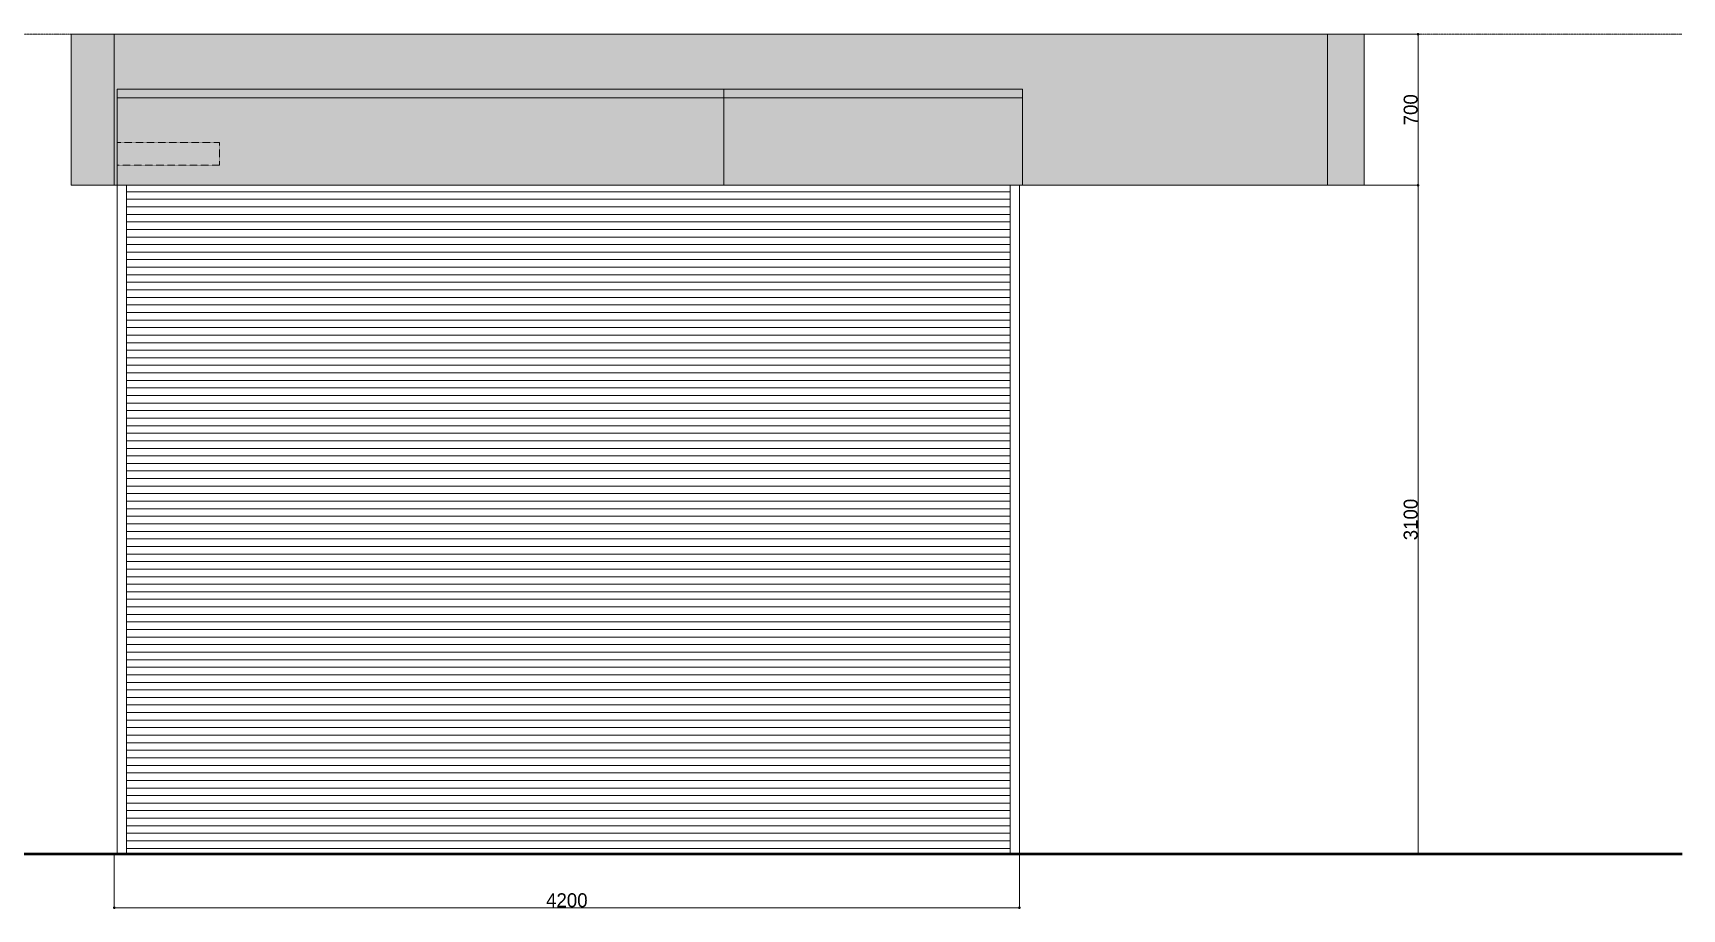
# Model space of a CAD drawing. Header units: millimetres. Extents: x -376000 to 292178, y -193032 to 188048.
# Drawn here: x -223160 to -215507, y 99689 to 103751 of the extents above; entities that cross this region are included whole.
import ezdxf

# ---------------------------------------------------------------- set-up
doc = ezdxf.new("R2010")
doc.units = ezdxf.units.MM
doc.header["$PDMODE"] = 1
doc.header["$PDSIZE"] = -2
doc.linetypes.add('HIDDEN', pattern=[0.762, 0.508, -0.254])
doc.linetypes.add('ラインタイプ-6', pattern=[5.291531, 3.175, -1.058062, 0.352704, -0.705764])
doc.layers.add('06一点鎖線', color=7, linetype='ラインタイプ-6', lineweight=9, true_color=0x9999ff)
for name, color, linetype, lineweight in [('_平面図（新設） (2D)', 7, 'Continuous', 5), ('一般', 7, 'Continuous', 5), ('寸法', 7, 'Continuous', 5)]:
    doc.layers.add(name, color=color, linetype=linetype, lineweight=lineweight)
doc.styles.add('Hiragino Kaku Gothic Pro W3', font='', dxfattribs={"bigfont": 'Hiragino Kaku Gothic Pro W3'})
doc.styles.add('Hiragino Sans W3', font='', dxfattribs={"bigfont": 'Hiragino Sans W3'})
doc.styles.get('Hiragino Kaku Gothic Pro W3').set_extended_font_data('Hiragino Kaku Gothic Pro W3')
doc.styles.get('Hiragino Sans W3').set_extended_font_data('Hiragino Sans W3')
doc.dimstyles.new('建具表寸法', dxfattribs={"dimtxt": 161.781684, "dimasz": 0.199988, "dimexe": 0, "dimexo": 0.3, "dimgap": 0.005, "dimtad": 1, "dimdsep": 46, "dimtxsty": 'Hiragino Sans W3', "dimblk": 'DOT', "dimblk1": 'DOT', "dimblk2": 'DOT', "dimcen": 0, "dimazin": 0, "dimtfac": 1, "dimtix": 1, "dimtmove": 0, "dimatfit": 0, "dimldrblk": 'VW_FILLEDARROW', "dimfxl": 1, "dimfrac": 2, "dimtolj": 1, "dimarcsym": 0})

# ---------------------------------------------------------------- blocks, each defined once
blk = doc.blocks.new('_Dot')
at = {"color": 0, "linetype": 'ByBlock', "lineweight": -2}
blk.add_line((-0.5, 0), (-1, 0), dxfattribs=at)
at = {"color": 0, "linetype": 'ByBlock', "const_width": 0.5}
blk.add_lwpolyline([(-0.25, 0, 1), (0.25, 0, 1)], format="xyb", close=True, dxfattribs=at)
blk = doc.blocks.new('*D1054')
at = {"layer": 'Defpoints', "color": 0}
for p in [(-216982.3, 103045.2), (-216982.3, 99945.2), (-216732.3, 99945.2)]:
    blk.add_point(p, dxfattribs=at)
at = {"layer": '一般', "color": 0, "lineweight": -2}
for p, q in [((-216982, 103045.2), (-216732.3, 103045.2)), ((-216732.3, 103033.2), (-216732.3, 99957.2)), ((-216982, 99945.2), (-216732.3, 99945.2))]:
    blk.add_line(p, q, dxfattribs=at)
at = {"layer": '一般', "color": 0, "lineweight": -2, "xscale": 11.999267578125, "yscale": 11.999267578125, "zscale": 11.999267578125}
for p, rotation in [((-216732.3, 103045.2), 90), ((-216732.3, 99945.2), 270)]:
    blk.add_blockref('_Dot', p, dxfattribs=dict(at, rotation=rotation))
at = {"layer": '一般', "color": 0, "insert": (-216766.4, 101495.2), "char_height": 64.71, "attachment_point": 5, "rotation": 90, "style": 'Hiragino Kaku Gothic Pro W3'}
blk.add_mtext('\\A1;3100', dxfattribs=at)
blk = doc.blocks.new('VW_FILLEDARROW')
at = {"color": 0, "linetype": 'Continuous', "lineweight": 5, "transparency": 16777216, "flags": 128}
blk.add_lwpolyline([(-161.33, 43.23), (0, 0), (-161.33, -43.23)], close=True, dxfattribs=at)
blk = doc.blocks.new('*D1055')
at = {"layer": 'Defpoints', "color": 0}
for p in [(-216982.3, 103745.2), (-216732.3, 103745.2), (-216982.3, 103045.2)]:
    blk.add_point(p, dxfattribs=at)
at = {"layer": '一般', "color": 0, "lineweight": -2}
for p, q in [((-216982, 103745.2), (-216732.3, 103745.2)), ((-216732.3, 103057.2), (-216732.3, 103733.2)), ((-216982, 103045.2), (-216732.3, 103045.2))]:
    blk.add_line(p, q, dxfattribs=at)
at = {"layer": '一般', "color": 0, "lineweight": -2, "xscale": 11.999267578125, "yscale": 11.999267578125, "zscale": 11.999267578125}
for p, rotation in [((-216732.3, 103745.2), 90), ((-216732.3, 103045.2), 270)]:
    blk.add_blockref('_Dot', p, dxfattribs=dict(at, rotation=rotation))
at = {"layer": '一般', "color": 0, "insert": (-216766.3, 103395.2), "char_height": 64.71, "attachment_point": 5, "rotation": 90, "style": 'Hiragino Kaku Gothic Pro W3'}
blk.add_mtext('\\A1;700', dxfattribs=at)
blk = doc.blocks.new('*D1056')
at = {"layer": 'Defpoints', "color": 0}
for p in [(-222782.3, 99945.2), (-218582.3, 99945.2), (-222782.3, 99695.2)]:
    blk.add_point(p, dxfattribs=at)
at = {"layer": '一般', "color": 0, "lineweight": -2}
for p, q in [((-222782.3, 99944.9), (-222782.3, 99695.2)), ((-218582.3, 99944.9), (-218582.3, 99695.2)), ((-218594.3, 99695.2), (-222770.3, 99695.2))]:
    blk.add_line(p, q, dxfattribs=at)
at = {"layer": '一般', "color": 0, "lineweight": -2, "xscale": 11.999267578125, "yscale": 11.999267578125, "zscale": 11.999267578125, "rotation": 180}
blk.add_blockref('_Dot', (-222782.3, 99695.2), dxfattribs=at)
at = {"layer": '一般', "color": 0, "lineweight": -2, "xscale": 11.999267578125, "yscale": 11.999267578125, "zscale": 11.999267578125}
blk.add_blockref('_Dot', (-218582.3, 99695.2), dxfattribs=at)
at = {"layer": '一般', "color": 0, "insert": (-220682.3, 99729.3), "char_height": 64.71, "attachment_point": 5, "style": 'Hiragino Kaku Gothic Pro W3'}
blk.add_mtext('\\A1;4200', dxfattribs=at)
blk = doc.blocks.new('平面図（新設） (2D)')
at = {"layer": '一般', "linetype": 'Continuous', "lineweight": 0, "true_color": 0xe6e2cf}
for points in [[(-222768.408, 103490.196), (-218568.408, 103490.196), (-218568.408, 103450.196), (-222768.408, 103450.196)], [(-222768.408, 103450.196), (-218568.408, 103450.196), (-218568.408, 103045.196), (-222768.408, 103045.196)]]:
    blk.add_hatch(color=254, dxfattribs=at).paths.add_polyline_path(points)
at = {"layer": '寸法', "linetype": 'Continuous', "lineweight": 0, "true_color": 0xbbbbbb}
for points in [[(-222982.258, 103745.196), (-216982.258, 103745.196), (-216982.258, 103045.196), (-222982.258, 103045.196)], [(-222782.258, 103745.196), (-217152.258, 103745.196), (-217152.258, 103045.196), (-222782.258, 103045.196)]]:
    blk.add_hatch(color=9, dxfattribs=at).paths.add_polyline_path(points)
at = {"layer": '06一点鎖線'}
blk.add_line((-223982.525, 103745.196), (-215507.484, 103745.196), dxfattribs=at)
at = {"layer": '一般'}
for p, q in [((-222768.408, 99945.196), (-222768.408, 103045.196)), ((-222724.908, 99945.196), (-222724.908, 103045.196)), ((-218625.758, 103045.196), (-218625.758, 99945.196)), ((-218582.258, 99945.196), (-218582.258, 103045.196))]:
    blk.add_line(p, q, dxfattribs=at)
at = {"layer": '一般', "color": 7, "lineweight": 5, "transparency": 33554687}
for p, q in [((-222724.908, 103015.196), (-218625.758, 103015.196)), ((-222724.908, 102980.196), (-218625.758, 102980.196)), ((-222724.908, 102945.196), (-218625.758, 102945.196)), ((-222724.908, 102910.196), (-218625.758, 102910.196)), ((-222724.908, 102875.196), (-218625.758, 102875.196)), ((-222724.908, 102840.196), (-218625.758, 102840.196)), ((-222724.908, 102805.196), (-218625.758, 102805.196)), ((-222724.908, 102770.196), (-218625.758, 102770.196)), ((-222724.908, 102735.196), (-218625.758, 102735.196)), ((-222724.908, 102700.196), (-218625.758, 102700.196)), ((-222724.908, 102665.196), (-218625.758, 102665.196)), ((-222724.908, 102630.196), (-218625.758, 102630.196)), ((-222724.908, 102595.196), (-218625.758, 102595.196)), ((-222724.908, 102560.196), (-218625.758, 102560.196)), ((-222724.908, 102525.196), (-218625.758, 102525.196)), ((-222724.908, 102490.196), (-218625.758, 102490.196)), ((-222724.908, 102455.196), (-218625.758, 102455.196)), ((-222724.908, 102420.196), (-218625.758, 102420.196)), ((-222724.908, 102385.196), (-218625.758, 102385.196)), ((-222724.908, 102350.196), (-218625.758, 102350.196)), ((-222724.908, 102315.196), (-218625.758, 102315.196)), ((-222724.908, 102280.196), (-218625.758, 102280.196)), ((-222724.908, 102245.196), (-218625.758, 102245.196)), ((-222724.908, 102210.196), (-218625.758, 102210.196)), ((-222724.908, 102175.196), (-218625.758, 102175.196)), ((-222724.908, 102140.196), (-218625.758, 102140.196)), ((-222724.908, 102105.196), (-218625.758, 102105.196)), ((-222724.908, 102070.196), (-218625.758, 102070.196)), ((-222724.908, 102035.196), (-218625.758, 102035.196)), ((-222724.908, 102000.196), (-218625.758, 102000.196)), ((-222724.908, 101965.196), (-218625.758, 101965.196)), ((-222724.908, 101930.196), (-218625.758, 101930.196)), ((-222724.908, 101895.196), (-218625.758, 101895.196)), ((-222724.908, 101860.196), (-218625.758, 101860.196)), ((-222724.908, 101825.196), (-218625.758, 101825.196)), ((-222724.908, 101790.196), (-218625.758, 101790.196)), ((-222724.908, 101755.196), (-218625.758, 101755.196)), ((-222724.908, 101720.196), (-218625.758, 101720.196)), ((-222724.908, 101685.196), (-218625.758, 101685.196)), ((-222724.908, 101650.196), (-218625.758, 101650.196)), ((-222724.908, 101615.196), (-218625.758, 101615.196)), ((-222724.908, 101580.196), (-218625.758, 101580.196)), ((-222724.908, 101545.196), (-218625.758, 101545.196)), ((-222724.908, 101510.196), (-218625.758, 101510.196)), ((-222724.908, 101475.196), (-218625.758, 101475.196)), ((-222724.908, 101440.196), (-218625.758, 101440.196)), ((-222724.908, 101405.196), (-218625.758, 101405.196)), ((-222724.908, 101370.196), (-218625.758, 101370.196)), ((-222724.908, 101335.196), (-218625.758, 101335.196)), ((-222724.908, 101300.196), (-218625.758, 101300.196)), ((-222724.908, 101265.196), (-218625.758, 101265.196)), ((-222724.908, 101230.196), (-218625.758, 101230.196)), ((-222724.908, 101195.196), (-218625.758, 101195.196)), ((-222724.908, 101160.196), (-218625.758, 101160.196)), ((-222724.908, 101125.196), (-218625.758, 101125.196)), ((-222724.908, 101090.196), (-218625.758, 101090.196)), ((-222724.908, 101055.196), (-218625.758, 101055.196)), ((-222724.908, 101020.196), (-218625.758, 101020.196)), ((-222724.908, 100985.196), (-218625.758, 100985.196)), ((-222724.908, 100950.196), (-218625.758, 100950.196)), ((-222724.908, 100915.196), (-218625.758, 100915.196)), ((-222724.908, 100880.196), (-218625.758, 100880.196)), ((-222724.908, 100845.196), (-218625.758, 100845.196)), ((-222724.908, 100810.196), (-218625.758, 100810.196)), ((-222724.908, 100775.196), (-218625.758, 100775.196)), ((-222724.908, 100740.196), (-218625.758, 100740.196)), ((-222724.908, 100705.196), (-218625.758, 100705.196)), ((-222724.908, 100670.196), (-218625.758, 100670.196)), ((-222724.908, 100635.196), (-218625.758, 100635.196)), ((-222724.908, 100600.196), (-218625.758, 100600.196)), ((-222724.908, 100565.196), (-218625.758, 100565.196)), ((-222724.908, 100530.196), (-218625.758, 100530.196)), ((-222724.908, 100495.196), (-218625.758, 100495.196)), ((-222724.908, 100460.196), (-218625.758, 100460.196)), ((-222724.908, 100425.196), (-218625.758, 100425.196)), ((-222724.908, 100390.196), (-218625.758, 100390.196)), ((-222724.908, 100355.196), (-218625.758, 100355.196)), ((-222724.908, 100320.196), (-218625.758, 100320.196)), ((-222724.908, 100285.196), (-218625.758, 100285.196)), ((-222724.908, 100250.196), (-218625.758, 100250.196)), ((-222724.908, 100215.196), (-218625.758, 100215.196)), ((-222724.908, 100180.196), (-218625.758, 100180.196)), ((-222724.908, 100145.196), (-218625.758, 100145.196)), ((-222724.908, 100110.196), (-218625.758, 100110.196)), ((-222724.908, 100075.196), (-218625.758, 100075.196)), ((-222724.908, 100040.196), (-218625.758, 100040.196)), ((-222724.908, 100005.196), (-218625.758, 100005.196)), ((-222724.908, 99970.196), (-218625.758, 99970.196))]:
    blk.add_line(p, q, dxfattribs=at)
at = {"layer": '一般', "flags": 128}
for points in [[(-222768.408, 103490.196), (-219953.408, 103490.196), (-219953.408, 103045.196), (-222768.408, 103045.196)], [(-222768.408, 103490.196), (-218568.408, 103490.196), (-218568.408, 103450.196), (-222768.408, 103450.196)], [(-222768.408, 103450.196), (-218568.408, 103450.196), (-218568.408, 103045.196), (-222768.408, 103045.196)]]:
    blk.add_lwpolyline(points, close=True, dxfattribs=at)
at = {"layer": '一般', "linetype": 'HIDDEN', "flags": 128}
blk.add_lwpolyline([(-222768.408, 103243.496), (-222293.408, 103243.496), (-222293.408, 103138.496), (-222768.408, 103138.496)], dxfattribs=at)
blk.add_lwpolyline([(-222768.408, 103243.496), (-222293.408, 103243.496), (-222293.408, 103138.496), (-222768.408, 103138.496)], dxfattribs=at)
at = {"layer": '寸法', "lineweight": 50}
blk.add_line((-223982.525, 99945.196), (-215507.484, 99945.196), dxfattribs=at)
at = {"layer": '寸法', "flags": 128}
for points in [[(-222982.258, 103745.196), (-216982.258, 103745.196), (-216982.258, 103045.196), (-222982.258, 103045.196)], [(-222782.258, 103745.196), (-217152.258, 103745.196), (-217152.258, 103045.196), (-222782.258, 103045.196)]]:
    blk.add_lwpolyline(points, close=True, dxfattribs=at)
at = {"layer": '一般'}
for base, p2, picture, middle in [((-216732.258, 103745.196), (-216982.258, 103745.196), '*D1055', (-216766.336, 103395.196)), ((-216732.258, 99945.194), (-216982.258, 99945.194), '*D1054', (-216766.42, 101495.195))]:
    dim = blk.add_linear_dim(base=base, p1=(-216982.258, 103045.196), p2=p2, angle=270, dimstyle='建具表寸法', override={"dimtxt": 64.712674, "dimasz": 11.999268, "dimgap": 0.75, "dimpost": '<>', "dimtxsty": 'Hiragino Kaku Gothic Pro W3', "dimtmove": 2}, dxfattribs=at)
    dim.commit()
    dim.dimension.update_dxf_attribs({"geometry": picture, "text_midpoint": middle})
dim = blk.add_linear_dim(base=(-222782.258, 99695.193), p1=(-218582.258, 99945.196), p2=(-222782.258, 99945.196), dimstyle='建具表寸法', override={"dimtxt": 64.712674, "dimasz": 11.999268, "dimgap": 0.75, "dimpost": '<>', "dimtxsty": 'Hiragino Kaku Gothic Pro W3', "dimtmove": 2}, dxfattribs=at)
dim.commit()
dim.dimension.update_dxf_attribs({"geometry": '*D1056', "text_midpoint": (-220682.258, 99729.313)})

msp = doc.modelspace()

# ---------------------------------------------------------------- block references
at = {"layer": '_平面図（新設） (2D)'}
msp.add_blockref('平面図（新設） (2D)', (0, 0), dxfattribs=at)

doc.saveas('drawing.dxf')
